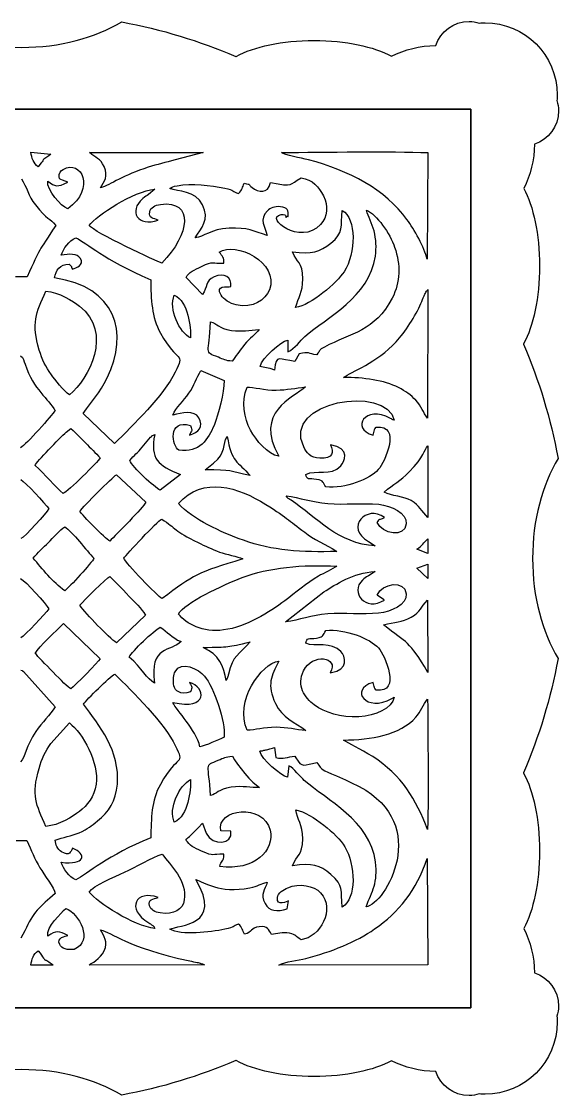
# Model space of a CAD drawing. Extents: x -1260 to -85, y -359 to 882.
# Drawn here: x -981 to -704, y -342 to 212 of the extents above; entities that cross this region are included whole.
import ezdxf

# ---------------------------------------------------------------- set-up
doc = ezdxf.new("R2010")
doc.units = 0
doc.layers.get('0').update_dxf_attribs({"linetype": 'CONTINUOUS'})

msp = doc.modelspace()

# ---------------------------------------------------------------- linework, layer by layer
at = {"color": 1}
for points in [[(-870.58755, 194.124053), (-870.32505, 194.124053)], [(-976.3413, 144.668228), (-965.88315, 143.741303)], [(-946.0062, 144.530078), (-887.406675, 144.539603), (-901.8855, 140.738753)], [(-771.49545, 144.538703), (-771.901575, 89.619278)], [(-957.257175, 129.287153), (-960.00795, 130.308353)], [(-912.3675, 125.707478), (-915.523725, 122.914778)], [(-978.174, 80.404477), (-984.106725, 80.560478)], [(-887.763075, 71.436877), (-896.239425, 80.151577)], [(-771.5043, 73.913753), (-771.68595, 7.526228)], [(-843.8085, 47.772803), (-843.68205, 41.842028)], [(-722.18025, 45.979328), (-722.18025, 45.716753)], [(-837.945675, 40.861703), (-840.1368, 36.874553)], [(-888.56925, 32.254478), (-876.61275, 27.107602)], [(-933.08595, -5.413747), (-949.207425, 10.081028)], [(-958.0872, 0.332378), (-955.57035, 2.205203)], [(-799.77495, -1.151347), (-799.177575, 0.889178)], [(-918.8163, -7.295347), (-914.5833, -2.196847)], [(-771.572925, -6.689122), (-771.521925, -43.549372)], [(-886.3332, -19.037572), (-882.0333, -15.522322)], [(-932.16075, -21.583297), (-916.895325, -35.642647)], [(-899.13495, -21.352447), (-909.55845, -29.504572)], [(-771.56985, -54.600772), (-771.4836, -62.083298), (-777.249525, -59.989523)], [(-802.175325, -56.002597), (-798.713175, -58.228822)], [(-798.77655, -71.532473), (-802.211025, -73.759523)], [(-844.940925, -97.404173), (-825.1296, -82.000598)], [(-794.480925, -85.946423), (-797.726025, -83.564648)], [(-771.647775, -86.237498), (-771.524625, -123.441773)], [(-917.1231, -94.042448), (-932.16075, -108.160298)], [(-959.451525, -98.229548), (-940.59405, -116.398448)], [(-980.051025, -123.086948), (-963.7896, -141.192698)], [(-874.82205, -126.060848), (-875.63115, -127.639448)], [(-799.16385, -130.678448), (-799.77495, -128.595098)], [(-790.1367, -136.933073), (-788.8734, -136.242698)], [(-966.036975, -160.201372), (-956.37765, -149.466848)], [(-815.103825, -158.364548), (-815.103525, -158.364548)], [(-850.64925, -162.179723), (-849.979425, -167.332973)], [(-843.19035, -171.566198), (-843.89595, -177.526148)], [(-840.1368, -166.605773), (-839.572275, -167.552123)], [(-722.18025, -175.208347), (-722.18025, -175.470022)], [(-890.0451, -203.534648), (-887.763075, -201.194798), (-885.7995, -206.382098)], [(-983.8236, -210.190897), (-978.274575, -210.101497)], [(-873.12225, -205.369298), (-878.286525, -205.193648)], [(-771.855225, -219.354323), (-771.538725, -274.284998), (-848.385375, -274.370873)], [(-844.091925, -245.381722), (-843.380625, -241.304797)], [(-979.310775, -256.738822), (-981.476025, -260.516497)], [(-972.522375, -266.993873), (-972.522375, -266.993648)], [(-964.81695, -274.337573), (-976.298925, -274.408823)], [(-886.774575, -274.236398), (-946.145025, -274.389098)], [(-870.3231, -323.615647), (-870.58755, -323.615647)]]:
    msp.add_lwpolyline(points, dxfattribs=at)
for points in [[(-1212.782475, 166.986427), (-1212.782475, -296.478172), (-749.317875, -296.478172), (-749.317875, 166.986427)], [(-1212.7824, 127.260953), (-1212.7824, 138.295853), (-1212.7824, 166.986503), (-749.3178, 166.986503), (-749.3178, 138.295853), (-749.3178, 127.260953), (-749.3178, -296.478097), (-1212.7824, -296.478097)], [(-972.522375, 137.262503)], [(-961.69095, 132.089828)], [(-852.7746, 129.027652)], [(-940.37715, 126.419678)], [(-946.216125, 107.000977)], [(-841.35375, 93.389903)], [(-888.296475, 85.820377)], [(-893.958675, 48.952853)], [(-872.474475, 37.023728)], [(-858.10005, 34.310978)], [(-815.08365, 28.586303)], [(-956.37765, 19.702553)], [(-903.0837, 9.228428)], [(-821.797275, -6.122797)], [(-925.2699, -14.148697)], [(-848.433675, -12.061372)], [(-974.0679, -16.850272)], [(-844.6176, -32.397697)], [(-794.1339, -30.520673)], [(-900.178425, -36.414397)], [(-935.601225, -55.799572)], [(-975.082425, -64.573447)], [(-777.23385, -69.812347), (-771.501675, -67.662773), (-771.540675, -75.120998)], [(-908.6073, -85.451797)], [(-793.926075, -86.184098)], [(-950.9337, -88.803548)], [(-900.163875, -93.387473)], [(-794.4456, -98.964023)], [(-834.4788, -108.449423)], [(-973.98405, -113.688323)], [(-912.4236, -128.968523)], [(-893.973975, -133.540072)], [(-949.18005, -139.882673)], [(-834.471675, -153.509198)], [(-858.1254, -164.112773)], [(-872.350425, -166.727648)], [(-839.631825, -194.279723)], [(-968.476275, -202.846522)], [(-902.29335, -200.732273)], [(-771.855225, -219.354323)], [(-878.861475, -223.533848)], [(-891.2757, -230.258722)], [(-946.199325, -236.802622)], [(-967.486275, -259.515473)], [(-940.370925, -256.168973)]]:
    msp.add_lwpolyline(points, close=True, dxfattribs=at)
for points in [[(-1032.67095, 211.909853), (-1018.926675, 203.722628), (-1000.851075, 198.752528), (-981.0501, 198.752528)], [(-981.0501, 198.752528), (-961.249125, 198.752528), (-943.1736, 203.722628), (-929.429325, 211.909853)], [(-929.429325, 211.909853), (-908.950725, 208.112828), (-889.25055, 202.097978), (-870.58755, 194.124053)], [(-767.429925, 199.751303), (-765.067125, 206.940728), (-758.298825, 212.132378), (-750.3183, 212.132378)], [(-750.3183, 212.132378), (-748.47615, 212.132378), (-746.698425, 211.855403), (-745.0248, 211.341953)], [(-745.0248, 211.341953), (-744.0528, 211.418078), (-743.069775, 211.457003), (-742.077975, 211.457003)], [(-742.077975, 211.457003), (-721.530375, 211.457003), (-704.87325, 194.799878), (-704.87325, 174.252278)], [(-870.32505, 194.124053), (-861.257925, 199.124378), (-846.67575, 202.367753), (-830.23215, 202.367753)], [(-830.23215, 202.367753), (-813.872475, 202.367753), (-799.355175, 199.157303), (-790.27875, 194.200553)], [(-790.27875, 194.200553), (-783.42135, 197.716778), (-775.657275, 199.714778), (-767.429925, 199.751303)], [(-704.87325, 174.252278), (-704.87325, 173.276228), (-704.9109, 172.308653), (-704.9847, 171.351578)], [(-704.9847, 171.351578), (-704.456775, 169.656953), (-704.171925, 167.854778), (-704.171925, 165.986003)], [(-704.171925, 165.986003), (-704.171925, 158.005478), (-709.363575, 151.237178), (-716.553, 148.874378)], [(-972.522375, 137.262503), (-974.9463, 139.021928), (-975.7311, 141.557528), (-976.3413, 144.668228)], [(-938.466525, 137.291228), (-940.488975, 141.823478), (-942.8871, 141.706478), (-946.0062, 144.530078)], [(-847.0923, 144.599378), (-824.887275, 144.729353), (-790.394475, 145.276478), (-771.49545, 144.538703)], [(-833.127675, 140.790803), (-836.9415, 141.778478), (-845.34015, 143.225303), (-847.0923, 144.599378)], [(-716.553, 148.874378), (-716.5896, 140.646803), (-718.5876, 132.882503), (-722.10375, 126.025553)], [(-965.88315, 143.741303), (-972.868875, 138.609203), (-966.99435, 143.780828), (-972.522375, 137.262503)], [(-959.65395, 135.873278), (-950.116275, 141.348728), (-942.79905, 125.965253), (-957.1848, 115.546778)], [(-901.8855, 140.738753), (-906.8964, 139.497278), (-910.938075, 138.386528), (-915.779475, 136.935053)], [(-782.308575, 110.047478), (-793.4904, 125.413703), (-812.178825, 135.366728), (-833.127675, 140.790803)], [(-961.69095, 132.089828), (-962.119125, 133.719878), (-960.71835, 135.262103), (-959.65395, 135.873278)], [(-940.37715, 126.419678), (-938.31135, 129.699653), (-936.218325, 132.253778), (-938.466525, 137.291228)], [(-915.779475, 136.935053), (-928.3299, 133.172378), (-935.0868, 127.819103), (-940.37715, 126.419678)], [(-981.148125, 131.036002), (-978.309075, 126.624953), (-977.603475, 122.374928), (-973.944975, 117.632378)], [(-957.1848, 115.546778), (-960.8883, 116.734553), (-968.129625, 125.348378), (-967.5633, 129.800078)], [(-967.5633, 129.800078), (-963.775425, 127.030103), (-962.53935, 126.494903), (-957.257175, 129.287153)], [(-960.00795, 130.308353), (-961.445775, 131.079502), (-961.197675, 130.211678), (-961.69095, 132.089828)], [(-904.6431, 125.992177), (-903.132, 127.104952), (-903.30615, 126.946702), (-900.845775, 127.413502)], [(-900.845775, 127.413502), (-893.219175, 128.860102), (-883.67175, 127.585852), (-876.1908, 126.180202)], [(-869.1969, 123.512677), (-867.17265, 125.153977), (-867.284325, 126.720727), (-866.21265, 128.704552)], [(-866.21265, 128.704552), (-862.2822, 127.968052), (-864.759525, 128.428252), (-862.1127, 126.470452)], [(-862.1127, 126.470452), (-858.993375, 124.163227), (-853.85025, 122.960002), (-852.7746, 129.027652)], [(-852.7746, 129.027653), (-840.290175, 126.804803), (-843.4521, 127.950428), (-836.90775, 131.589503)], [(-836.90775, 131.589503), (-830.9589, 130.572953), (-827.750625, 126.797528), (-825.42555, 122.205428)], [(-946.216125, 107.000978), (-942.185925, 112.189102), (-923.45865, 124.674203), (-912.3675, 125.707478)], [(-915.523725, 122.914778), (-916.6791, 122.165527), (-917.056275, 122.024678), (-918.504225, 120.796928)], [(-887.700825, 117.551152), (-891.534825, 125.280652), (-900.1989, 124.243628), (-904.6431, 125.992177)], [(-876.1908, 126.180202), (-871.3251, 125.265877), (-872.386875, 124.276702), (-869.1969, 123.512677)], [(-825.42555, 122.205428), (-822.81975, 117.058103), (-823.152375, 111.444502), (-826.911975, 107.402378)], [(-722.10375, 126.025553), (-717.147, 116.949128), (-713.93655, 102.431603), (-713.93655, 86.072153)], [(-973.944975, 117.632378), (-967.73145, 109.577153), (-966.465525, 111.005903), (-963.45765, 107.000978)], [(-918.504225, 120.796928), (-926.297025, 114.191677), (-920.960625, 106.210178), (-910.673475, 109.620428)], [(-914.9943, 113.974327), (-914.4891, 116.228978), (-912.2934, 117.434602), (-909.3477, 117.830602)], [(-909.3477, 117.830602), (-892.127175, 120.145252), (-894.0516, 102.232552), (-908.75115, 87.583102)], [(-891.4668, 100.565152), (-888.491625, 105.573503), (-883.916775, 109.921852), (-887.700825, 117.551152)], [(-847.561725, 116.609003), (-850.64355, 116.884627), (-852.7353, 116.073803), (-854.268525, 114.555427)], [(-843.61125, 111.516427), (-843.329175, 114.787777), (-843.803025, 116.273077), (-847.561725, 116.609003)], [(-910.673475, 109.620428), (-912.796575, 110.760953), (-915.756075, 110.576002), (-914.9943, 113.974327)], [(-854.268525, 114.555427), (-858.9027, 109.965802), (-855.31725, 106.281502), (-854.406225, 101.806177)], [(-826.911975, 107.402378), (-837.347625, 96.182603), (-856.047975, 110.971253), (-847.2744, 112.615477)], [(-847.2744, 112.615477), (-843.4929, 113.323928), (-845.4951, 109.491278), (-844.11285, 111.763402)], [(-844.11285, 111.763402), (-844.03605, 111.889852), (-843.79395, 111.572902), (-843.61125, 111.516427)], [(-821.565975, 97.840478), (-814.84485, 103.255927), (-816.487275, 106.450777), (-815.7279, 114.717427)], [(-815.7279, 114.717427), (-808.28265, 110.523728), (-808.6146, 92.707927), (-814.726575, 83.126753)], [(-799.304475, 104.149553), (-800.2956, 108.160478), (-802.446975, 111.389753), (-803.18805, 114.793103)], [(-803.18805, 114.793103), (-797.969025, 112.957328), (-791.0226, 102.633353), (-788.674125, 95.723528)], [(-963.45765, 107.000978), (-972.966825, 92.286128), (-970.9896, 96.314753), (-978.174, 80.404477)], [(-908.75115, 87.583102), (-910.67745, 88.077427), (-943.82925, 103.432478), (-946.216125, 107.000977)], [(-874.029075, 105.543428), (-883.6866, 105.081127), (-887.00565, 101.073427), (-891.4668, 100.565152)], [(-854.406225, 101.806177), (-861.487275, 104.007202), (-864.200775, 106.013528), (-874.029075, 105.543428)], [(-771.901575, 89.619278), (-773.2911, 95.464403), (-778.7202, 105.116603), (-782.308575, 110.047478)], [(-960.6654, 91.592527), (-959.50515, 95.147978), (-956.6379, 98.922727), (-953.148675, 100.666702)], [(-953.148675, 100.666702), (-946.588425, 97.391302), (-939.59475, 89.905252), (-914.455575, 78.975052)], [(-798.586725, 91.124003), (-797.974125, 95.532653), (-798.23715, 99.829628), (-799.304475, 104.149553)], [(-879.107775, 93.248603), (-870.993375, 98.926703), (-847.9581, 87.975053), (-853.24515, 73.796153)], [(-841.35375, 93.389903), (-831.27225, 92.188403), (-827.290875, 93.227678), (-821.565975, 97.840478)], [(-788.674125, 95.723528), (-785.605125, 86.695253), (-785.66625, 77.814803), (-789.9228, 69.536003)], [(-950.723175, 89.950102), (-952.3815, 92.755778), (-956.392275, 92.212027), (-960.6654, 91.592527)], [(-954.763275, 84.391178), (-952.801725, 85.294928), (-948.6912, 86.512028), (-950.723175, 89.950102)], [(-888.296475, 85.820378), (-881.666325, 89.023403), (-883.1214, 87.196478), (-876.723375, 87.513128)], [(-876.723375, 87.513128), (-876.50025, 90.792278), (-877.547175, 90.812752), (-879.107775, 93.248603)], [(-836.079525, 79.508902), (-836.066775, 88.348478), (-839.178075, 87.649328), (-841.35375, 93.389903)], [(-834.921675, 49.722278), (-823.84665, 59.470028), (-801.497325, 70.175378), (-798.586725, 91.124003)], [(-964.01115, 79.914278), (-963.496725, 83.890178), (-961.221075, 86.942003), (-956.563275, 87.044378)], [(-956.563275, 87.044378), (-954.6291, 85.323128), (-955.940025, 86.163578), (-954.763275, 84.391178)], [(-896.239425, 80.151577), (-894.8433, 82.842052), (-892.0545, 84.004702), (-888.296475, 85.820377)], [(-814.726575, 83.126753), (-818.3394, 77.462828), (-831.872325, 65.685727), (-839.78655, 64.658603)], [(-713.93655, 86.072153), (-713.93655, 69.628553), (-717.179925, 55.046378), (-722.18025, 45.979328)], [(-936.937125, 28.338653), (-925.51095, 52.083278), (-932.52225, 75.191153), (-964.01115, 79.914278)], [(-914.455575, 78.975052), (-914.252925, 68.734402), (-914.1042, 59.922877), (-909.4296, 51.421177)], [(-881.7711, 80.559877), (-886.624725, 78.372277), (-884.959575, 75.096727), (-887.763075, 71.436877)], [(-873.163725, 75.567202), (-872.291775, 80.315752), (-876.785175, 82.807402), (-881.7711, 80.559877)], [(-839.78655, 64.658603), (-838.187775, 70.340903), (-836.0901, 72.003428), (-836.079525, 79.508902)], [(-971.9088, 42.741128), (-975.95775, 56.376053), (-973.8117, 61.869878), (-968.510325, 73.093853)], [(-968.510325, 73.093853), (-962.0604, 72.658628), (-954.291675, 67.846553), (-951.1518, 65.404103)], [(-878.162925, 70.960402), (-881.20815, 76.458427), (-875.193, 74.898052), (-873.163725, 75.567202)], [(-853.24515, 73.796153), (-855.19875, 68.556353), (-861.75345, 64.119653), (-870.4692, 65.975977)], [(-773.501175, 70.624253), (-773.207175, 71.322803), (-772.952325, 71.924378), (-772.5588, 72.583403)], [(-772.5588, 72.583403), (-771.98385, 73.546103), (-771.966, 73.465778), (-771.5043, 73.913753)], [(-893.958675, 48.952853), (-899.59335, 51.574328), (-905.385975, 64.135553), (-902.29335, 70.988677)], [(-902.29335, 70.988677), (-895.0503, 67.711928), (-893.7219, 54.385328), (-893.958675, 48.952853)], [(-870.4692, 65.975977), (-873.509775, 66.623902), (-877.116, 69.069877), (-878.162925, 70.960402)], [(-789.9228, 69.536003), (-798.69735, 52.469903), (-811.3905, 51.425378), (-824.910225, 44.239253)], [(-787.901925, 46.938578), (-783.2547, 51.942653), (-777.8286, 60.435353), (-775.12725, 66.704228)], [(-775.12725, 66.704228), (-774.468975, 68.232128), (-774.093525, 69.215303), (-773.501175, 70.624253)], [(-951.1518, 65.404103), (-933.72375, 51.848678), (-946.35555, 27.600428), (-956.37765, 19.702553)], [(-879.569925, 38.997878), (-887.31045, 41.932478), (-884.3961, 40.547003), (-883.579725, 57.270728)], [(-883.579725, 57.270728), (-880.011525, 56.416178), (-879.714, 53.874878), (-872.883225, 52.882628)], [(-909.4296, 51.421177), (-900.6132, 35.385728), (-896.53095, 42.000503), (-901.81905, 31.317652)], [(-872.883225, 52.882628), (-867.081975, 52.040228), (-863.807025, 53.027153), (-858.588825, 53.275928)], [(-858.588825, 53.275928), (-860.018325, 50.991503), (-863.525625, 48.767078), (-866.107575, 45.546203)], [(-866.107575, 45.546203), (-868.471275, 42.597503), (-870.719925, 39.211553), (-872.474475, 37.023728)], [(-858.10005, 34.310978), (-856.9725, 38.600228), (-847.385175, 47.308478), (-843.8085, 47.772803)], [(-843.68205, 41.842028), (-840.001725, 43.494353), (-837.3531, 47.582378), (-834.921675, 49.722278)], [(-815.08365, 28.586303), (-811.13805, 31.510478), (-797.899725, 36.173153), (-787.901925, 46.938578)], [(-722.18025, 45.716753), (-714.206325, 27.053828), (-708.191475, 7.353578), (-704.394525, -13.124947)], [(-981.58305, 39.816053), (-980.02515, 38.425853), (-979.909725, 37.325453), (-979.26795, 35.380853)], [(-965.691075, 30.019478), (-968.7954, 34.352903), (-970.35375, 37.504628), (-971.9088, 42.741128)], [(-872.474475, 37.023728), (-875.8326, 37.152878), (-876.876975, 37.976753), (-879.569925, 38.997878)], [(-840.1368, 36.874553), (-847.908, 37.829978), (-849.953625, 40.856378), (-850.69695, 32.435228)], [(-828.83535, 40.186553), (-833.2089, 41.013053), (-832.740525, 41.887253), (-837.945675, 40.861703)], [(-824.910225, 44.239253), (-828.024675, 42.583777), (-826.884375, 42.820403), (-828.83535, 40.186553)], [(-979.26795, 35.380853), (-974.86905, 22.056503), (-967.051725, 17.825753), (-963.81075, 11.390603)], [(-850.69695, 32.435228), (-853.856025, 33.669803), (-855.877575, 33.493478), (-858.10005, 34.310978)], [(-956.37765, 19.702553), (-959.209875, 21.470978), (-963.97515, 27.624503), (-965.691075, 30.019478)], [(-949.207425, 10.081028), (-944.966925, 16.358303), (-940.749, 20.417153), (-936.937125, 28.338653)], [(-901.81905, 31.317652), (-907.766175, 19.303553), (-923.5293, 4.016677), (-933.08595, -5.413747)], [(-894.840375, 20.412953), (-892.013925, 24.514403), (-890.861025, 28.233128), (-888.56925, 32.254478)], [(-786.6636, 23.350853), (-794.177025, 27.161903), (-804.590175, 28.655378), (-815.08365, 28.586303)], [(-876.61275, 27.107602), (-876.66, 20.558603), (-879.319875, 9.810653), (-881.796075, 3.892853)], [(-862.951575, 1.386203), (-866.3775, 7.692428), (-867.78555, 16.079603), (-864.8028, 23.551028)], [(-864.8028, 23.551028), (-861.6027, 23.716328), (-855.545025, 21.983003), (-849.823425, 22.066853)], [(-834.5646, 23.720753), (-841.2999, 17.917328), (-861.22485, 10.911278), (-848.433675, -12.061372)], [(-849.823425, 22.066853), (-844.067625, 22.150928), (-839.847, 23.178053), (-834.5646, 23.720753)], [(-835.586475, -7.202047), (-847.0455, 16.590953), (-792.963375, 24.941453), (-788.85465, 6.538853)], [(-777.760425, 16.819553), (-780.2589, 19.575428), (-783.07485, 21.530378), (-786.6636, 23.350853)], [(-903.0837, 9.228428), (-901.485825, 12.919178), (-897.368925, 16.743653), (-894.840375, 20.412953)], [(-771.68595, 7.526228), (-773.994, 10.535003), (-774.910575, 13.676153), (-777.760425, 16.819553)], [(-963.81075, 11.390603), (-965.157225, 9.396653), (-978.753075, -6.213772), (-981.60315, -7.620247)], [(-889.676925, 7.817528), (-892.035525, 11.867153), (-898.30845, 10.350503), (-903.0837, 9.228428)], [(-790.75665, 7.464428), (-803.9667, 14.558978), (-811.724625, 2.244053), (-799.77495, -1.151347)], [(-899.898375, -8.812447), (-903.621075, -7.034272), (-905.7435, 7.466153), (-893.9439, 3.800378)], [(-894.51225, -1.101247), (-889.724175, 0.278753), (-887.006325, 3.231203), (-889.676925, 7.817528)], [(-788.85465, 6.538853), (-791.4315, 7.497953), (-789.170025, 6.612278), (-790.75665, 7.464428)], [(-974.0679, -16.850272), (-973.315725, -14.793772), (-961.5345, -2.853397), (-958.0872, 0.332378)], [(-955.57035, 2.205203), (-952.68075, -0.401047), (-950.6124, -2.600047), (-947.9115, -5.318122)], [(-881.796075, 3.892853), (-884.61855, -2.852948), (-889.467975, -10.804897), (-899.898375, -8.812447)], [(-893.9439, 3.800378), (-892.99605, 0.897128), (-893.079675, 1.626503), (-894.51225, -1.101247)], [(-848.433675, -12.061372), (-854.2107, -11.000872), (-860.11125, -3.842347), (-862.951575, 1.386203)], [(-799.177575, 0.889178), (-798.62385, 2.364802), (-799.688475, 1.201928), (-798.16035, 2.920478)], [(-798.16035, 2.920478), (-785.016525, 4.489852), (-793.6308, -15.001897), (-797.10165, -18.935422)], [(-947.9115, -5.318122), (-945.67935, -7.564222), (-942.631575, -10.503397), (-940.557675, -12.919222)], [(-912.419175, -0.820747), (-914.80185, -13.562722), (-910.8522, -16.696447), (-899.13495, -21.352447)], [(-914.5833, -2.196847), (-912.863625, -0.761422), (-914.52855, -1.805498), (-912.419175, -0.820747)], [(-882.0333, -15.522322), (-875.18925, -10.253572), (-877.8396, -5.918422), (-874.970325, -1.770622)], [(-874.970325, -1.770622), (-872.801325, -15.208897), (-869.748225, -14.502247), (-863.1531, -22.027372)], [(-925.2699, -14.148697), (-923.028525, -11.547097), (-921.096075, -10.104398), (-918.8163, -7.295347)], [(-827.2002, -13.038172), (-832.21995, -12.829147), (-834.124575, -10.238122), (-835.586475, -7.202047)], [(-821.797275, -6.122797), (-819.7845, -9.934448), (-820.422525, -13.320622), (-827.2002, -13.038172)], [(-816.43545, -16.998997), (-814.5363, -14.952022), (-811.11285, -7.811347), (-821.797275, -6.122797)], [(-781.19775, -20.053672), (-773.220225, -12.002422), (-773.62275, -8.901847), (-771.572925, -6.689122)], [(-940.557675, -12.919222), (-941.5155, -14.697097), (-957.25425, -30.392722), (-959.6067, -31.256272)], [(-909.55845, -29.504572), (-912.448275, -28.077547), (-923.95035, -17.836522), (-925.2699, -14.148697)], [(-704.394525, -13.124947), (-712.581675, -26.869222), (-717.551775, -44.944822), (-717.551775, -64.745797)], [(-959.6067, -31.256272), (-963.573525, -27.947347), (-969.084075, -21.147697), (-974.0679, -16.850272)], [(-950.958, -40.343497), (-949.2132, -37.923997), (-934.3161, -22.989847), (-932.16075, -21.583297)], [(-900.178425, -36.414397), (-887.4903, -21.915472), (-869.05785, -28.179322), (-855.164325, -36.824722)], [(-863.1531, -22.027372), (-873.84015, -19.660822), (-872.5983, -18.944422), (-886.3332, -19.037572)], [(-834.5304, -21.352447), (-828.997275, -18.727522), (-821.600625, -22.566097), (-816.43545, -16.998997)], [(-828.917625, -23.989597), (-833.05905, -23.296147), (-833.892825, -24.490822), (-834.5304, -21.352447)], [(-797.10165, -18.935422), (-801.30135, -23.694772), (-814.263075, -29.033423), (-824.110425, -27.851572)], [(-794.133975, -30.520672), (-789.048675, -26.223022), (-785.9955, -24.895522), (-781.19775, -20.053672)], [(-981.488175, -24.078097), (-979.108875, -25.341172), (-968.766525, -36.548122), (-966.98505, -39.033847)], [(-824.110425, -27.851572), (-825.813075, -25.573297), (-824.94705, -24.653873), (-828.917625, -23.989597)], [(-844.6176, -32.397697), (-837.3615, -33.424222), (-831.630675, -35.651872), (-823.205775, -36.385297)], [(-842.073825, -34.730947), (-844.4691, -33.114097), (-843.005625, -34.723447), (-844.6176, -32.397697)], [(-780.128175, -34.883872), (-783.7611, -32.741347), (-790.386225, -32.483122), (-794.1339, -30.520673)], [(-916.895325, -35.642647), (-918.144975, -38.424997), (-932.273775, -52.260022), (-935.601225, -55.799572)], [(-866.694225, -55.373422), (-878.2512, -51.207097), (-892.624125, -44.591947), (-900.178425, -36.414397)], [(-855.164325, -36.824722), (-843.139125, -44.307847), (-843.0999, -45.500497), (-833.29935, -52.491547)], [(-798.713175, -58.228822), (-817.582425, -57.268522), (-829.14825, -43.454197), (-842.073825, -34.730947)], [(-823.205775, -36.385297), (-814.4262, -37.149772), (-805.312275, -35.937472), (-796.9086, -36.808822)], [(-793.947675, -43.617772), (-803.081025, -36.714322), (-814.625925, -48.818947), (-802.175325, -56.002597)], [(-796.9086, -36.808822), (-790.36245, -37.487197), (-782.171925, -41.349847), (-782.693925, -46.845922)], [(-771.521925, -43.549372), (-774.86835, -40.222522), (-775.857675, -37.402672), (-780.128175, -34.883872)], [(-966.98505, -39.033847), (-968.011275, -41.379473), (-979.31325, -53.571847), (-981.401925, -54.517972)], [(-935.601225, -55.799572), (-937.7676, -54.344347), (-949.98825, -42.494647), (-950.958, -40.343497)], [(-797.72055, -46.237222), (-796.185375, -43.729672), (-796.76445, -45.083872), (-793.947675, -43.617772)], [(-967.16295, -56.475997), (-964.9584, -54.251872), (-961.141875, -50.017522), (-958.7994, -48.351472)], [(-958.7994, -48.351472), (-954.8652, -50.950447), (-947.395725, -60.841897), (-943.706325, -64.573447)], [(-928.396575, -64.573447), (-926.7963, -62.640322), (-911.265825, -45.535822), (-908.75115, -44.398597)], [(-908.75115, -44.398597), (-901.223175, -49.335172), (-902.636775, -50.315722), (-889.99215, -56.554823)], [(-782.693925, -46.845922), (-783.40185, -54.297322), (-795.161325, -52.032097), (-797.72055, -46.237222)], [(-818.48325, -61.113997), (-836.508525, -61.640797), (-851.907, -60.704347), (-866.694225, -55.373422)], [(-833.29935, -52.491547), (-829.03395, -55.534297), (-820.262775, -59.706172), (-818.48325, -61.113997)], [(-777.249525, -59.989523), (-773.9973, -57.698723), (-774.181575, -56.961322), (-771.56985, -54.600772)], [(-975.082425, -64.573447), (-972.8289, -61.840522), (-969.75945, -59.095297), (-967.16295, -56.475997)], [(-889.99215, -56.554823), (-886.444425, -58.305847), (-883.132425, -59.907248), (-878.926125, -61.395622)], [(-958.7994, -81.348847), (-964.992825, -77.016772), (-970.293975, -69.982072), (-975.082425, -64.573447)], [(-943.706325, -64.573447), (-944.739, -66.793822), (-956.46465, -79.776622), (-958.7994, -81.348847)], [(-908.6073, -85.451797), (-910.887525, -84.209722), (-927.419775, -67.075447), (-928.396575, -64.573447)], [(-866.969175, -64.968697), (-890.069325, -72.026122), (-892.316025, -72.904072), (-908.6073, -85.451797)], [(-878.926125, -61.395622), (-875.446575, -62.626672), (-869.977275, -63.651772), (-866.969175, -64.968697)], [(-717.551775, -64.745797), (-717.551775, -84.546772), (-712.581675, -102.622297), (-704.394525, -116.366572)], [(-867.34305, -74.550473), (-853.8024, -69.307598), (-835.896975, -67.837972), (-818.46345, -68.674223)], [(-818.46345, -68.674223), (-820.61475, -70.218172), (-825.256275, -72.295372), (-827.913225, -73.834972)], [(-825.1296, -82.000598), (-818.92575, -77.990498), (-810.119925, -72.052448), (-798.77655, -71.532473)], [(-981.5193, -75.074422), (-979.149, -76.344547), (-968.224725, -88.245397), (-966.995175, -90.768248)], [(-950.9337, -88.803548), (-949.28535, -86.651348), (-937.383375, -74.979997), (-935.5149, -73.948448)], [(-935.5149, -73.948448), (-932.41785, -77.336122), (-918.007875, -91.362098), (-917.1231, -94.042448)], [(-900.163875, -93.387473), (-897.255675, -87.705623), (-877.0533, -78.310747), (-867.34305, -74.550473)], [(-827.913225, -73.834972), (-834.10995, -77.424622), (-839.7753, -82.371097), (-845.350575, -86.537648)], [(-805.2573, -75.840923), (-811.8156, -82.228748), (-803.8248, -92.369123), (-793.926075, -86.184098)], [(-802.211025, -73.759523), (-803.70915, -74.578523), (-804.1095, -74.722598), (-805.2573, -75.840923)], [(-797.726025, -83.564648), (-795.22905, -77.463698), (-783.29685, -75.639172), (-782.683275, -82.943422)], [(-782.683275, -82.943422), (-782.20905, -88.592123), (-790.407675, -92.179147), (-796.95225, -92.917148)], [(-845.350575, -86.537648), (-853.166775, -92.379997), (-865.25235, -100.138373), (-876.8469, -101.599373)], [(-793.926075, -86.184098), (-794.09865, -86.088323), (-794.398125, -85.820423), (-794.480925, -85.946423)], [(-780.120975, -94.920173), (-774.93795, -92.125523), (-775.581, -89.886773), (-771.647775, -86.237498)], [(-966.995175, -90.768248), (-969.032025, -93.319898), (-979.070025, -104.307772), (-981.409425, -105.709448)], [(-932.16075, -108.160298), (-936.1137, -105.555848), (-947.80755, -93.411698), (-950.9337, -88.803548)], [(-876.8469, -101.599373), (-887.7066, -102.967672), (-895.98075, -98.632973), (-900.163875, -93.387473)], [(-823.2117, -93.350572), (-831.842325, -94.088573), (-837.6606, -96.494873), (-844.940925, -97.404173)], [(-796.95225, -92.917148), (-805.169925, -93.843623), (-814.509825, -92.606198), (-823.2117, -93.350572)], [(-973.98405, -113.688323), (-972.2661, -110.139023), (-962.699775, -101.991773), (-959.451525, -98.229548)], [(-794.4456, -98.964023), (-788.60415, -97.601648), (-785.03175, -97.568123), (-780.120975, -94.920173)], [(-771.524625, -123.441773), (-781.4904, -106.581623), (-781.964475, -108.950348), (-794.4456, -98.964023)], [(-925.5738, -115.669973), (-924.0402, -112.436273), (-912.92985, -101.982323), (-909.55845, -100.192448)], [(-909.55845, -100.192448), (-905.67555, -102.429848), (-903.91125, -105.589598), (-898.809675, -107.577173)], [(-828.901275, -105.737273), (-824.719125, -105.058598), (-825.9345, -104.207798), (-824.20245, -101.878373)], [(-824.20245, -101.878373), (-814.231575, -100.835573), (-801.231375, -106.068698), (-797.032125, -110.821223)], [(-898.809675, -107.577173), (-903.812175, -112.806623), (-915.501, -109.624373), (-912.4236, -128.968523)], [(-887.3868, -110.683973), (-873.4281, -110.207873), (-875.517, -110.692973), (-863.156625, -107.682698)], [(-875.63115, -127.639448), (-876.682275, -120.683723), (-879.2724, -114.058223), (-887.3868, -110.683973)], [(-863.156625, -107.682698), (-869.241675, -114.623423), (-871.91235, -114.304073), (-874.36125, -124.410923)], [(-834.4788, -108.449423), (-833.8551, -105.309773), (-833.0544, -106.411448), (-828.901275, -105.737273)], [(-816.38025, -112.759373), (-821.396025, -107.198048), (-829.6128, -110.617748), (-834.4788, -108.449423)], [(-955.57035, -131.950823), (-958.14855, -130.701623), (-971.54025, -116.400023), (-973.98405, -113.688323)], [(-912.4236, -128.968523), (-916.40715, -127.022198), (-918.7938, -121.235498), (-925.5738, -115.669973)], [(-835.623975, -122.581073), (-831.244425, -113.574398), (-817.067475, -115.164773), (-821.85375, -123.622523)], [(-821.85375, -123.622523), (-811.468425, -122.284898), (-814.430175, -114.921773), (-816.38025, -112.759373)], [(-797.032125, -110.821223), (-793.73715, -114.550598), (-784.9854, -134.218448), (-798.16035, -132.643973)], [(-940.59405, -116.398448), (-941.271825, -117.869198), (-953.55255, -130.479398), (-955.57035, -131.950823)], [(-901.914825, -123.169898), (-898.744125, -116.952173), (-889.57455, -122.026673), (-886.7847, -125.342198)], [(-864.727575, -153.326648), (-871.437, -138.465773), (-857.395575, -118.751798), (-848.420475, -117.681398)], [(-848.420475, -117.681398), (-852.3921, -125.383298), (-854.6556, -129.768998), (-850.165275, -139.505948)], [(-704.394525, -116.366572), (-708.191475, -136.845172), (-714.206325, -156.545347), (-722.18025, -175.208347)], [(-981.401925, -122.285573), (-980.003775, -122.871548), (-981.231975, -122.178098), (-980.051025, -123.086948)], [(-949.18005, -139.882673), (-947.462175, -137.409998), (-935.56815, -125.805248), (-932.996775, -124.315748)], [(-932.996775, -124.315748), (-923.95035, -132.943748), (-906.940575, -150.482123), (-901.790175, -161.105348)], [(-893.973975, -133.540073), (-905.01255, -136.784498), (-902.952375, -125.203823), (-901.914825, -123.169898)], [(-886.7847, -125.342198), (-881.890125, -131.158898), (-875.660475, -148.953548), (-876.666, -156.909473)], [(-874.36125, -124.410923), (-874.51905, -125.062148), (-874.572225, -125.409998), (-874.82205, -126.060848)], [(-830.089125, -140.245448), (-835.055475, -136.545923), (-839.36085, -130.266398), (-835.623975, -122.581073)], [(-903.05715, -138.984398), (-884.431425, -143.165948), (-886.102575, -130.978823), (-894.43785, -128.652698)], [(-894.43785, -128.652698), (-893.0898, -131.364172), (-893.00775, -130.744447), (-893.973975, -133.540072)], [(-799.77495, -128.595098), (-812.51235, -132.407198), (-803.1768, -144.392798), (-790.1367, -136.933073)], [(-798.16035, -132.643973), (-799.692, -130.962098), (-798.711, -131.875748), (-799.16385, -130.678448)], [(-788.8734, -136.242698), (-790.162275, -142.053248), (-798.5331, -145.841498), (-807.0708, -146.335598)], [(-777.737925, -146.620073), (-775.218225, -143.800223), (-774.09285, -140.181698), (-771.6579, -137.289698)], [(-771.6579, -137.289698), (-771.6009, -159.198323), (-771.0561, -182.822198), (-771.6984, -204.532448)], [(-963.7896, -141.192698), (-966.235575, -145.397648), (-970.49835, -149.203373), (-973.722525, -153.977723)], [(-931.626675, -181.130572), (-930.2127, -164.137973), (-941.027325, -150.653122), (-949.18005, -139.882673)], [(-889.049775, -161.893223), (-891.1887, -152.594423), (-901.0488, -143.524598), (-903.05715, -138.984398)], [(-850.165275, -139.505948), (-846.814425, -146.773073), (-840.0465, -149.085548), (-834.471675, -153.509198)], [(-807.0708, -146.335598), (-816.366825, -146.873498), (-824.826375, -144.165923), (-830.089125, -140.245448)], [(-956.37765, -149.466848), (-949.408275, -154.889423), (-941.1531, -169.822897), (-942.5931, -181.110923)], [(-815.103525, -158.364548), (-800.886, -158.165048), (-785.923575, -155.780798), (-777.737925, -146.620073)], [(-973.722525, -153.977723), (-978.5805, -161.170898), (-979.330875, -167.512223), (-981.581325, -169.597148)], [(-849.800025, -151.789973), (-856.266675, -151.681597), (-860.533875, -153.339023), (-864.727575, -153.326648)], [(-834.471675, -153.509198), (-839.704875, -152.947523), (-843.88425, -151.889048), (-849.800025, -151.789973)], [(-972.031275, -172.972448), (-970.629, -168.059722), (-968.696325, -164.019698), (-966.036975, -160.201372)], [(-876.666, -156.909473), (-879.603225, -158.292998), (-886.362075, -161.259173), (-889.049775, -161.893223)], [(-799.979025, -166.901123), (-806.716875, -162.599948), (-811.978275, -160.351673), (-815.103825, -158.364548)], [(-901.790175, -161.105348), (-896.62845, -171.751823), (-900.48165, -164.990498), (-909.498225, -181.207148)], [(-858.1254, -164.112773), (-857.921475, -164.026973), (-857.58825, -163.779773), (-857.47035, -163.939373)], [(-843.89595, -177.526148), (-847.2627, -176.975948), (-857.346975, -168.200798), (-858.1254, -164.112773)], [(-857.47035, -163.939373), (-857.332425, -164.126273), (-856.504575, -163.700798), (-856.1358, -163.621298)], [(-856.1358, -163.621298), (-855.327375, -163.447598), (-854.99505, -163.426223), (-854.104725, -163.223198)], [(-854.104725, -163.223198), (-852.338925, -162.819997), (-852.29895, -162.643598), (-850.64925, -162.179723)], [(-883.561875, -187.004422), (-884.57175, -170.208697), (-887.11845, -171.683422), (-879.6297, -168.730672)], [(-879.6297, -168.730672), (-876.60525, -167.537797), (-876.0738, -166.893397), (-872.350425, -166.727648)], [(-872.350425, -166.727648), (-870.02475, -170.909198), (-862.041, -180.810998), (-858.3609, -182.734598)], [(-849.979425, -167.332973), (-846.177525, -168.340073), (-843.95775, -167.059748), (-840.1368, -166.605773)], [(-835.246125, -179.138573), (-837.33015, -177.261923), (-840.760275, -172.947998), (-843.19035, -171.566198)], [(-839.572275, -167.552123), (-836.4441, -173.022773), (-835.290975, -171.057023), (-828.83535, -169.931498)], [(-828.83535, -169.931498), (-825.700125, -174.136223), (-826.70535, -173.294498), (-818.68215, -176.838698)], [(-771.6984, -204.532448), (-777.56475, -189.027998), (-784.989225, -176.470523), (-799.979025, -166.901123)], [(-968.476275, -202.846522), (-973.6755, -191.537573), (-975.984, -186.818573), (-972.031275, -172.972448)], [(-818.68215, -176.838698), (-814.21125, -178.813673), (-810.990825, -180.200348), (-806.91855, -182.352773)], [(-722.18025, -175.470022), (-717.179925, -184.537147), (-713.93655, -199.119247), (-713.93655, -215.562922)], [(-942.5931, -181.110923), (-943.41525, -187.556423), (-947.283375, -192.093698), (-951.223725, -195.152572)], [(-941.918025, -200.072122), (-935.98875, -195.562598), (-932.34945, -189.816098), (-931.626675, -181.130572)], [(-909.498225, -181.207148), (-914.219175, -189.698048), (-914.156475, -198.671348), (-914.4657, -208.739348)], [(-902.29335, -200.732273), (-905.5113, -193.582523), (-899.5929, -181.626923), (-893.93175, -178.714373)], [(-893.93175, -178.714373), (-893.764725, -184.173323), (-894.99795, -197.331773), (-902.29335, -200.732273)], [(-873.026475, -182.657123), (-879.977775, -183.739898), (-880.26555, -186.213248), (-883.561875, -187.004422)], [(-858.3609, -182.734598), (-862.7898, -183.329573), (-866.7441, -181.678748), (-873.026475, -182.657123)], [(-798.547275, -221.218898), (-801.18765, -199.806623), (-823.897425, -189.356423), (-835.246125, -179.138573)], [(-806.91855, -182.352773), (-769.611825, -202.072298), (-793.4772, -242.945498), (-803.443425, -244.424573)], [(-878.286525, -205.193648), (-880.775775, -193.512773), (-856.2618, -190.873673), (-852.8997, -204.735023)], [(-951.223725, -195.152572), (-954.562875, -197.744422), (-961.823625, -202.390823), (-968.476275, -202.846522)], [(-839.631825, -194.279723), (-830.98185, -196.414748), (-818.342025, -206.787998), (-814.41255, -213.329423)], [(-836.077725, -209.301473), (-836.049225, -201.835073), (-838.998675, -199.297523), (-839.631825, -194.279723)], [(-951.378, -206.154098), (-946.538325, -204.149273), (-945.270825, -202.622273), (-941.918025, -200.072122)], [(-896.26545, -209.953448), (-895.065525, -208.139048), (-892.77975, -206.924123), (-890.0451, -203.534648)], [(-852.8997, -204.735023), (-850.360575, -215.201423), (-861.059775, -226.017998), (-878.861475, -223.533848)], [(-978.274575, -210.101497), (-976.035825, -215.503297), (-974.344425, -219.378772), (-971.577525, -224.227672)], [(-963.70905, -209.953448), (-959.4939, -208.353773), (-955.63545, -207.917723), (-951.378, -206.154098)], [(-960.3882, -215.946923), (-962.4645, -214.794848), (-963.645, -212.090648), (-963.70905, -209.953448)], [(-914.4657, -208.739348), (-936.597675, -217.709423), (-947.00955, -227.309723), (-953.148675, -230.428823)], [(-888.25545, -215.597123), (-891.987675, -213.922898), (-894.52305, -212.657872), (-896.26545, -209.953448)], [(-885.7995, -206.382098), (-882.396825, -213.120398), (-872.01855, -212.403848), (-873.12225, -205.369298)], [(-841.36695, -223.140548), (-839.339625, -217.458473), (-836.1117, -218.241923), (-836.077725, -209.301473)], [(-960.673125, -221.337023), (-947.97795, -223.073423), (-947.425275, -217.015523), (-954.763275, -214.157948)], [(-954.763275, -214.157948), (-956.038275, -216.038048), (-955.9566, -218.405498), (-960.3882, -215.946923)], [(-876.680325, -217.255898), (-883.37805, -216.950648), (-881.346525, -218.695673), (-888.25545, -215.597123)], [(-814.41255, -213.329423), (-808.775475, -222.713498), (-808.238925, -240.119423), (-815.711325, -244.483973)], [(-713.93655, -215.562922), (-713.93655, -231.922747), (-717.147, -246.440272), (-722.103975, -255.516697)], [(-953.148675, -230.428823), (-956.459775, -228.995648), (-959.6142, -224.759348), (-960.673125, -221.337023)], [(-927.9459, -226.476398), (-922.638975, -223.945898), (-913.40745, -218.643622), (-908.604, -217.166947)], [(-908.604, -217.166947), (-904.29615, -222.807923), (-895.5396, -230.954798), (-897.142275, -240.760822)], [(-878.861475, -223.533848), (-878.53485, -220.505873), (-876.68895, -221.427923), (-876.680325, -217.255898)], [(-803.443425, -244.424573), (-800.2062, -236.168723), (-797.2374, -231.840023), (-798.547275, -221.218898)], [(-798.991275, -255.768098), (-786.72075, -247.130648), (-777.460725, -235.935323), (-771.855225, -219.354323)], [(-971.577525, -224.227672), (-969.580425, -227.728147), (-964.18905, -234.641047), (-963.654975, -237.457597)], [(-946.199325, -236.802622), (-944.1087, -233.206748), (-933.296475, -229.027672), (-927.9459, -226.476398)], [(-821.582775, -227.642348), (-827.3112, -222.678848), (-831.156375, -221.829623), (-841.36695, -223.140548)], [(-904.648425, -255.793822), (-900.134025, -253.713997), (-876.639075, -254.337847), (-891.2757, -230.258722)], [(-891.2757, -230.258723), (-886.67595, -231.461048), (-879.420675, -237.758648), (-863.27205, -234.484598)], [(-863.27205, -234.484598), (-859.137525, -233.646623), (-857.686425, -232.472723), (-854.36295, -231.544223)], [(-854.36295, -231.544223), (-855.414825, -235.787798), (-858.23925, -237.556748), (-855.51255, -242.699422)], [(-843.75465, -234.544222), (-837.7497, -231.995347), (-830.366325, -233.303647), (-826.842825, -237.155722)], [(-815.711325, -244.483973), (-816.64995, -235.501148), (-814.57935, -233.710148), (-821.582775, -227.642348)], [(-963.654975, -237.457597), (-971.56605, -244.149172), (-975.309975, -247.206472), (-979.310775, -256.738822)], [(-912.26445, -255.484822), (-923.6154, -254.260822), (-941.785575, -242.113222), (-946.199325, -236.802622)], [(-910.533975, -239.505022), (-922.128525, -235.386397), (-927.463875, -245.336497), (-915.44625, -252.658147)], [(-849.139725, -239.552047), (-848.88675, -237.161873), (-846.06495, -235.524997), (-843.75465, -234.544222)], [(-826.842825, -237.155722), (-819.1209, -245.598247), (-827.124675, -260.018872), (-836.90775, -261.315922)], [(-915.041025, -243.761647), (-915.93465, -240.191648), (-913.31475, -240.469673), (-910.533975, -239.505022)], [(-897.142275, -240.760822), (-897.971175, -245.831347), (-902.364, -248.522497), (-909.553425, -247.494248)], [(-855.51255, -242.699422), (-853.467825, -246.555398), (-849.266625, -247.116847), (-844.091925, -245.381722)], [(-843.380625, -241.304797), (-843.8196, -241.404772), (-849.661875, -244.489072), (-849.139725, -239.552047)], [(-967.486275, -259.515473), (-968.4375, -254.407148), (-960.460575, -247.658048), (-958.30455, -245.146298)], [(-958.30455, -245.146298), (-951.456375, -247.714073), (-943.662, -261.881798), (-953.955975, -266.326823)], [(-909.553425, -247.494248), (-912.25275, -247.108297), (-914.50455, -245.903272), (-915.041025, -243.761647)], [(-915.44625, -252.658147), (-914.505675, -253.231522), (-914.706675, -253.001573), (-914.018775, -253.568272)], [(-914.018775, -253.568272), (-912.017025, -255.217598), (-913.626375, -253.373422), (-912.26445, -255.484822)], [(-869.1969, -253.251622), (-872.20365, -254.251147), (-871.06335, -254.925847), (-876.216825, -255.898447)], [(-866.171775, -258.460072), (-867.04005, -256.660297), (-867.1731, -254.864047), (-869.1969, -253.251622)], [(-858.486225, -254.579347), (-863.1264, -255.128872), (-861.806175, -257.518147), (-866.171775, -258.460072)], [(-852.24495, -258.550147), (-853.756275, -256.076722), (-853.865025, -254.031997), (-858.486225, -254.579347)], [(-957.273675, -259.040273), (-961.881, -256.781198), (-963.15285, -256.232348), (-967.486275, -259.515473)], [(-961.39875, -263.781773), (-963.26805, -260.022398), (-958.259775, -259.565123), (-957.273675, -259.040273)], [(-940.370925, -256.168973), (-934.394925, -257.653673), (-927.058875, -265.090073), (-894.3465, -272.244848)], [(-938.4555, -267.063773), (-936.266625, -262.264448), (-938.65635, -259.640348), (-940.370925, -256.168973)], [(-876.216825, -255.898447), (-883.922925, -257.352622), (-898.545, -259.404622), (-904.648425, -255.793822)], [(-842.84145, -257.981122), (-846.535725, -257.114272), (-849.324, -258.300922), (-852.24495, -258.550147)], [(-836.90775, -261.315922), (-839.822775, -259.703047), (-839.319075, -258.808297), (-842.84145, -257.981122)], [(-834.432225, -270.917198), (-821.7675, -267.713573), (-808.3005, -262.320398), (-798.991275, -255.768098)], [(-722.103975, -255.516697), (-718.5876, -262.373872), (-716.5896, -270.138397), (-716.553, -278.365972)], [(-953.955975, -266.326823), (-957.55335, -266.711948), (-960.32265, -265.945898), (-961.39875, -263.781773)], [(-976.298925, -274.408823), (-975.7536, -271.248473), (-974.954475, -268.762523), (-972.522375, -266.993873)], [(-972.522375, -266.993648), (-966.724875, -274.736348), (-970.89825, -269.536298), (-965.314125, -273.896198)], [(-945.663675, -273.911123), (-945.656175, -273.918623), (-940.26585, -271.032773), (-938.4555, -267.063773)], [(-848.385375, -274.370873), (-844.960125, -272.592698), (-838.599825, -271.971248), (-834.432225, -270.917198)], [(-965.314125, -273.896198), (-965.183925, -273.997898), (-964.97805, -274.187273), (-964.81695, -274.337573)], [(-946.145025, -274.389098), (-945.99495, -274.148348), (-945.7458, -273.788423), (-945.663675, -273.911123)], [(-894.3465, -272.244848), (-893.13945, -272.508548), (-891.74685, -272.727923), (-890.456025, -273.016373)], [(-890.456025, -273.016373), (-889.947975, -273.130073), (-889.026375, -273.350498), (-888.55275, -273.504098)], [(-888.55275, -273.504098), (-886.965675, -274.020098), (-887.646975, -273.758348), (-886.774575, -274.236398)], [(-716.553, -278.365972), (-709.363575, -280.728772), (-704.171925, -287.497072), (-704.171925, -295.477597)], [(-704.171925, -295.477597), (-704.171925, -297.319747), (-704.4489, -299.097472), (-704.96235, -300.771097)], [(-704.8473, -303.717922), (-704.8473, -324.265522), (-721.504425, -340.922647), (-742.052025, -340.922647)], [(-704.96235, -300.771097), (-704.886225, -301.743097), (-704.8473, -302.726122), (-704.8473, -303.717922)], [(-870.58755, -323.615647), (-889.25055, -331.589572), (-908.950725, -337.604347), (-929.429325, -341.401372)], [(-830.23215, -331.858447), (-846.6747, -331.858447), (-861.2562, -328.615297), (-870.3231, -323.615647)], [(-790.279575, -323.691697), (-799.356075, -328.648222), (-813.872925, -331.858447), (-830.23215, -331.858447)], [(-767.429925, -329.242897), (-775.6575, -329.206147), (-783.422025, -327.208072), (-790.279575, -323.691697)], [(-981.0501, -328.244122), (-1000.851075, -328.244122), (-1018.926675, -333.214222), (-1032.67095, -341.401372)], [(-929.429325, -341.401372), (-943.1736, -333.214222), (-961.249125, -328.244122), (-981.0501, -328.244122)], [(-750.3183, -341.623972), (-758.298825, -341.623972), (-765.067125, -336.432322), (-767.429925, -329.242897)], [(-744.952725, -340.811197), (-746.64735, -341.339122), (-748.4496, -341.623972), (-750.3183, -341.623972)], [(-742.052025, -340.922647), (-743.028075, -340.922647), (-743.99565, -340.885147), (-744.952725, -340.811197)]]:
    msp.add_open_spline(points, degree=3, dxfattribs=at)

doc.saveas('drawing.dxf')
